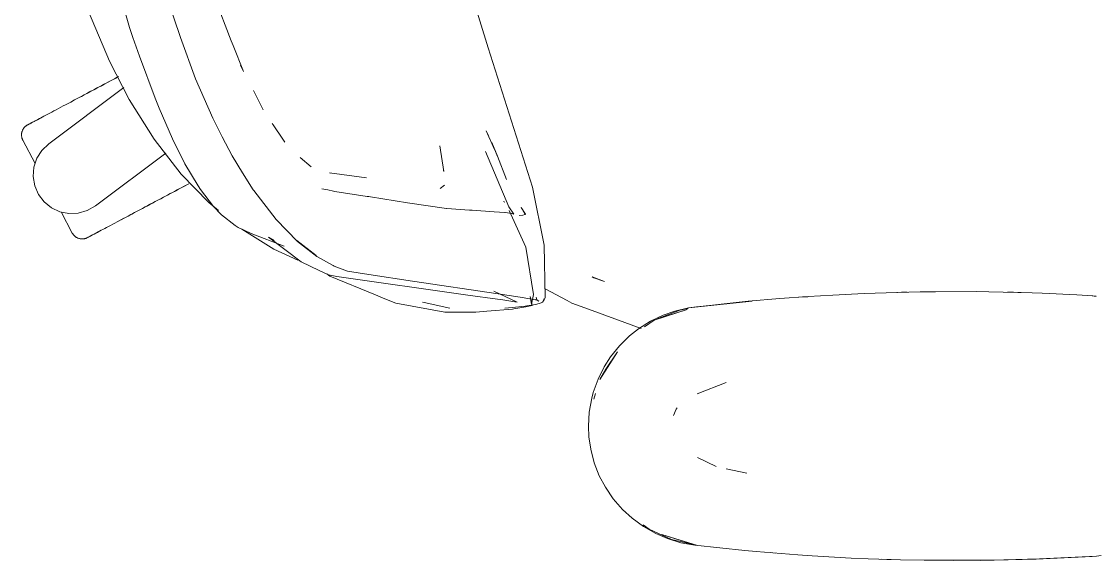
# Model space of a CAD drawing. Header units: millimetres. Extents: x 155927 to 317870, y -36033 to 97293.
# Drawn here: x 220226.8 to 220614.5, y 10098.7 to 10293 of the extents above; entities that cross this region are included whole.
import ezdxf

# ---------------------------------------------------------------- set-up
doc = ezdxf.new("R2010")
doc.units = ezdxf.units.MM
doc.header["$MEASUREMENT"] = 0
doc.layers.add('G-IMPT', color=8, linetype='CONTINUOUS', lineweight=9)
doc.layers.add('I-FURN', color=8, linetype='CONTINUOUS', lineweight=9)

msp = doc.modelspace()

# ---------------------------------------------------------------- linework, layer by layer
at = {"layer": 'G-IMPT'}
for p, q in [((220265.73, 10290.91), (220256.78, 10321.74)), ((220385.74, 10313.55), (220394.92, 10283.58)), ((220284.03, 10287.26), (220279.03, 10302.18)), ((220295.62, 10303.52), (220302.33, 10286.07)), ((220250.93, 10296.66), (220258.45, 10278.69)), ((220265.73, 10290.91), (220266.92, 10287.31)), ((220269.26, 10280.49), (220266.92, 10287.31)), ((220284.03, 10287.26), (220289.49, 10272.38)), ((220302.33, 10286.07), (220303, 10284.34)), ((220303, 10284.34), (220306.72, 10275.02)), ((220394.92, 10283.58), (220410.91, 10233.33)), ((220258.45, 10278.69), (220265.54, 10264.91)), ((220269.26, 10280.49), (220274.86, 10265.41)), ((220306.72, 10275.02), (220305.72, 10277.26)), ((220289.49, 10272.38), (220295.67, 10258.16)), ((220313.89, 10261.18), (220310.35, 10268.15)), ((220265.54, 10264.91), (220274.52, 10250.62)), ((220276.34, 10261.73), (220274.86, 10265.41)), ((220281.11, 10250.77), (220276.34, 10261.73)), ((220299.06, 10251.43), (220295.67, 10258.16)), ((220317.42, 10255.71), (220317.03, 10256.29)), ((220320.92, 10250.58), (220317.42, 10255.71)), ((220274.52, 10250.62), (220284.32, 10238.02)), ((220281.11, 10250.77), (220281.33, 10250.33)), ((220299.06, 10251.43), (220302.63, 10244.64)), ((220320.92, 10250.58), (220321.67, 10249.47)), ((220397.21, 10246.9), (220394.16, 10253.61)), ((220394.16, 10253.61), (220395.08, 10251.97)), ((220285.33, 10242.32), (220281.33, 10250.33)), ((220378.88, 10238.99), (220377.48, 10248.15)), ((220398.24, 10244.31), (220396.21, 10249.43)), ((220398.23, 10244.52), (220396.22, 10249.42)), ((220396.22, 10249.42), (220398.24, 10244.31)), ((220306.39, 10238.41), (220302.63, 10244.64)), ((220327.19, 10243.94), (220331.1, 10240.6)), ((220402.37, 10226.18), (220393.94, 10246.16)), ((220398.23, 10244.52), (220401.49, 10236.05)), ((220285.33, 10242.32), (220285.64, 10241.72)), ((220285.64, 10241.72), (220290.37, 10233.72)), ((220378.88, 10238.99), (220378.84, 10239.34)), ((220294.28, 10227.72), (220284.32, 10238.02)), ((220306.39, 10238.41), (220310.28, 10232.31)), ((220351.05, 10236.66), (220337.69, 10238.44)), ((220337.69, 10238.44), (220338.16, 10238.3)), ((220291.24, 10232.43), (220290.37, 10233.72)), ((220295.95, 10226.3), (220291.24, 10232.43)), ((220310.28, 10232.31), (220310.44, 10232.06)), ((220318.47, 10221.62), (220310.44, 10232.06)), ((220335.01, 10232.74), (220337.17, 10232.28)), ((220337.17, 10232.28), (220339.16, 10231.86)), ((220339.62, 10231.79), (220339.16, 10231.86)), ((220351.35, 10229.98), (220339.62, 10231.79)), ((220379.23, 10234.04), (220377.59, 10232.76)), ((220415.11, 10212.38), (220410.91, 10233.33)), ((220294.28, 10227.72), (220297.79, 10224.86)), ((220351.35, 10229.98), (220351.96, 10229.89)), ((220352.47, 10229.81), (220351.96, 10229.89)), ((220365.82, 10227.69), (220352.47, 10229.81)), ((220365.82, 10227.69), (220379.89, 10225.66)), ((220400.92, 10227.9), (220400.48, 10228.17)), ((220298.85, 10223.28), (220295.95, 10226.3)), ((220379.97, 10225.65), (220379.89, 10225.66)), ((220379.97, 10225.65), (220388.22, 10225.03)), ((220388.22, 10225.03), (220389.2, 10224.96)), ((220389.2, 10224.96), (220397.06, 10224.4)), ((220397.06, 10224.4), (220400.94, 10224.1)), ((220401.02, 10224.1), (220400.94, 10224.1)), ((220401.02, 10224.1), (220403.4, 10223.8)), ((220404.13, 10223.51), (220402.37, 10226.18)), ((220408.48, 10211.68), (220402.49, 10224.86)), ((220403.41, 10223.8), (220403.4, 10223.8)), ((220403.41, 10223.8), (220404.13, 10223.51)), ((220408.34, 10223.51), (220406.75, 10225.97)), ((220406.75, 10225.97), (220408.27, 10223.49)), ((220408.27, 10223.49), (220406.79, 10225.96)), ((220407.4, 10223.21), (220408.27, 10223.49)), ((220408.34, 10223.51), (220408.27, 10223.49)), ((220303.71, 10219.42), (220298.85, 10223.28)), ((220318.47, 10221.62), (220326.2, 10213.72)), ((220406.05, 10223.04), (220407.4, 10223.21)), ((220303.71, 10219.42), (220304.85, 10218.8)), ((220304.85, 10218.8), (220307.28, 10217.63)), ((220317.65, 10210.99), (220306.2, 10218.11)), ((220307.28, 10217.63), (220309.51, 10216.56)), ((220321.42, 10212.05), (220309.51, 10216.56)), ((220315.76, 10215.28), (220317.79, 10214.12)), ((220315.76, 10215.28), (220327.47, 10206.34)), ((220325.99, 10214.03), (220332.94, 10208.63)), ((220325.99, 10214.03), (220329.56, 10211.22)), ((220333.17, 10208.3), (220326.2, 10213.72)), ((220415.11, 10212.38), (220415.49, 10193.39)), ((220326.28, 10207.01), (220317.65, 10210.99)), ((220332.94, 10208.63), (220329.56, 10211.22)), ((220333.17, 10208.3), (220339, 10205.01)), ((220408.48, 10211.68), (220411.19, 10194.63)), ((220333.99, 10203.3), (220327.47, 10206.34)), ((220339, 10205.01), (220339.42, 10204.8)), ((220344.21, 10203.05), (220339.42, 10204.8)), ((220333.99, 10203.3), (220337.35, 10201.73)), ((220336.74, 10202.02), (220337.91, 10201.25)), ((220340.35, 10201.09), (220337.35, 10201.73)), ((220337.91, 10201.25), (220354.36, 10194.45)), ((220387.56, 10194.41), (220340.35, 10201.09)), ((220344.21, 10203.05), (220351.89, 10201.75)), ((220367.65, 10199.35), (220351.89, 10201.75)), ((220432.37, 10200.92), (220436.83, 10199.29)), ((220432.37, 10200.92), (220432.95, 10200.66)), ((220436.83, 10199.29), (220432.95, 10200.66)), ((220398.53, 10194.8), (220367.65, 10199.35)), ((220415.43, 10196.58), (220423.33, 10192.44)), ((220354.36, 10194.45), (220357.73, 10193.06)), ((220361.59, 10191.46), (220357.73, 10193.06)), ((220387.56, 10194.41), (220398.22, 10192.97)), ((220405.41, 10191.78), (220397, 10195.77)), ((220399.52, 10192.76), (220398.22, 10192.97)), ((220406.38, 10193.69), (220398.53, 10194.8)), ((220399.52, 10192.76), (220404.54, 10191.92)), ((220412.65, 10192.58), (220406.38, 10193.69)), ((220410.02, 10193.92), (220410.51, 10191.05)), ((220410.02, 10193.92), (220410.74, 10190.64)), ((220410.51, 10191.05), (220411.19, 10194.63)), ((220412.03, 10192.75), (220412.65, 10192.58)), ((220412.03, 10192.75), (220413.12, 10192.19)), ((220412.22, 10193.62), (220412.3, 10193.12)), ((220412.62, 10192.58), (220412.3, 10193.12)), ((220412.62, 10192.58), (220413.12, 10192.19)), ((220415.49, 10193.39), (220414.89, 10192.36)), ((220415.01, 10192.98), (220414.89, 10192.36)), ((220414.89, 10192.36), (220414.91, 10192.43)), ((220415.01, 10192.98), (220414.91, 10192.43)), ((220423.33, 10192.44), (220425.09, 10191.52)), ((220488.54, 10192.14), (220499.94, 10193.12)), ((220510.23, 10193.85), (220499.94, 10193.12)), ((220508.19, 10193.72), (220506.77, 10193.58)), ((220508.19, 10193.72), (220510.09, 10193.81)), ((220510.23, 10193.85), (220519.1, 10194.41)), ((220530.41, 10194.95), (220519.1, 10194.41)), ((220530.41, 10194.95), (220538.28, 10195.25)), ((220550.59, 10195.54), (220538.28, 10195.25)), ((220542.16, 10195.33), (220543.81, 10195.41)), ((220543.81, 10195.41), (220545.89, 10195.41)), ((220550.59, 10195.54), (220556.06, 10195.61)), ((220570.78, 10195.62), (220556.06, 10195.61)), ((220575.29, 10195.57), (220570.78, 10195.62)), ((220575.29, 10195.57), (220590.96, 10195.19)), ((220582.01, 10195.39), (220584.23, 10195.39)), ((220586.91, 10195.28), (220584.23, 10195.39)), ((220590.96, 10195.19), (220594.5, 10195.07)), ((220607.06, 10194.45), (220594.5, 10195.07)), ((220607.06, 10194.45), (220612.73, 10194.17)), ((220613.98, 10193.89), (220612.5, 10194.17)), ((220612.73, 10194.17), (220613.98, 10194.01)), ((220379.28, 10188.23), (220361.59, 10191.46)), ((220371.84, 10191.68), (220371.27, 10191.83)), ((220381.15, 10189.64), (220371.84, 10191.68)), ((220394.38, 10188.54), (220390.42, 10188.2)), ((220403.7, 10189.34), (220394.38, 10188.54)), ((220403.53, 10189.86), (220400.94, 10189.65)), ((220408.22, 10190.38), (220403.53, 10189.86)), ((220403.7, 10189.34), (220404.17, 10189.39)), ((220404.17, 10189.39), (220408.42, 10190.2)), ((220405.41, 10191.78), (220404.54, 10191.92)), ((220408.83, 10190.46), (220408.22, 10190.38)), ((220408.42, 10190.2), (220410.74, 10190.64)), ((220408.83, 10190.46), (220412.11, 10190.99)), ((220413.97, 10191.54), (220412.11, 10190.99)), ((220413.97, 10191.54), (220414.51, 10191.86)), ((220414.51, 10191.86), (220414.89, 10192.36)), ((220431.06, 10189.33), (220425.09, 10191.52)), ((220450, 10182.38), (220431.06, 10189.33)), ((220454.75, 10185.39), (220466.61, 10189.2)), ((220463.98, 10188.99), (220455.79, 10185.79)), ((220457.46, 10186.29), (220466.61, 10189.2)), ((220458.01, 10187.18), (220462.15, 10188.63)), ((220467.11, 10189.79), (220462.15, 10188.63)), ((220467.03, 10189.57), (220463.98, 10188.99)), ((220467.11, 10189.79), (220490.06, 10192.24)), ((220467.11, 10189.79), (220488.54, 10192.14)), ((220467.11, 10189.79), (220469.92, 10190.12)), ((220490.06, 10192.24), (220469.92, 10190.12)), ((220379.28, 10188.23), (220386.25, 10188.2)), ((220386.25, 10188.2), (220390.42, 10188.2)), ((220453.43, 10184.99), (220449.11, 10182.26)), ((220454.75, 10185.39), (220451.18, 10182.96)), ((220453.43, 10184.99), (220458.01, 10187.18)), ((220454.75, 10185.39), (220457.46, 10186.29)), ((220445.8, 10179.64), (220449.11, 10182.26)), ((220442.19, 10176.09), (220445.8, 10179.64)), ((220435.14, 10163.96), (220441.47, 10173.91)), ((220437.31, 10167.64), (220441.47, 10173.91)), ((220442.19, 10176.09), (220439, 10172.12)), ((220436.74, 10168.57), (220439, 10172.12)), ((220434.5, 10164.06), (220436.74, 10168.57)), ((220435.14, 10163.96), (220437.31, 10167.64)), ((220434.5, 10164.06), (220432.79, 10159.29)), ((220480.63, 10162.89), (220470.2, 10158.74)), ((220432.22, 10157.16), (220432.79, 10159.29)), ((220433.59, 10158.85), (220432.97, 10156.82)), ((220431.34, 10152.21), (220432.22, 10157.16)), ((220462.68, 10153.22), (220462.97, 10153.67)), ((220431.05, 10147.17), (220431.34, 10152.21)), ((220461.66, 10150.99), (220462.68, 10153.22)), ((220431.05, 10147.17), (220431.22, 10143.32)), ((220431.87, 10138.81), (220431.22, 10143.32)), ((220431.87, 10138.81), (220433.13, 10133.94)), ((220470.29, 10135.79), (220477.08, 10132.52)), ((220434.96, 10129.23), (220433.13, 10133.94)), ((220488.13, 10130.19), (220480.69, 10131.76)), ((220437.15, 10125.07), (220434.96, 10129.23)), ((220437.15, 10125.07), (220439.98, 10120.9)), ((220439.98, 10120.9), (220443.3, 10117.06)), ((220446.74, 10113.9), (220443.3, 10117.06)), ((220446.74, 10113.9), (220450.82, 10110.9)), ((220450.78, 10111.59), (220452.89, 10110)), ((220455.27, 10108.39), (220450.82, 10110.9)), ((220460.95, 10106.26), (220452.89, 10110)), ((220455.27, 10108.39), (220459.5, 10106.58)), ((220469.92, 10104.22), (220457.46, 10108.05)), ((220457.46, 10108.05), (220466.61, 10105.13)), ((220459.5, 10106.58), (220464.37, 10105.11)), ((220460.95, 10106.26), (220469.36, 10104.35)), ((220469.41, 10104.22), (220464.37, 10105.11)), ((220469.92, 10104.22), (220466.61, 10105.13)), ((220487.34, 10102.31), (220469.41, 10104.22)), ((220491.47, 10101.97), (220487.34, 10102.31)), ((220506.52, 10100.72), (220491.47, 10101.97)), ((220498.34, 10101.37), (220496.66, 10101.54)), ((220506.52, 10100.72), (220511.61, 10100.39)), ((220511.61, 10100.39), (220525.75, 10099.58)), ((220531.77, 10099.33), (220525.75, 10099.58)), ((220592.32, 10099.19), (220614.11, 10100.28)), ((220592.32, 10099.19), (220612.5, 10100.17)), ((220593.53, 10099.23), (220614.11, 10100.28)), ((220614.11, 10100.28), (220612.5, 10100.17)), ((220614.11, 10100.28), (220615.75, 10100.53)), ((220531.77, 10099.33), (220543.53, 10098.94)), ((220536.66, 10099.19), (220538.59, 10099.08)), ((220538.59, 10099.08), (220540.09, 10099.06)), ((220551.95, 10098.77), (220543.53, 10098.94)), ((220551.95, 10098.77), (220581.97, 10098.89)), ((220551.95, 10098.77), (220572.14, 10098.73)), ((220551.95, 10098.77), (220562.75, 10098.69)), ((220581.97, 10098.89), (220562.75, 10098.69)), ((220572.14, 10098.73), (220593.53, 10099.23)), ((220572.14, 10098.73), (220592.32, 10099.19)), ((220572.14, 10098.73), (220581.97, 10098.89)), ((220572.14, 10098.77), (220574.17, 10098.75)), ((220574.17, 10098.75), (220576.38, 10098.83)), ((220581.97, 10098.89), (220593.53, 10099.23)), ((220593.53, 10099.23), (220592.32, 10099.19))]:
    msp.add_line(p, q, dxfattribs=at)
at = {"layer": 'I-FURN'}
for p, q in [((220254.77, 10269.46), (220255.78, 10270)), ((220256.32, 10270.28), (220255.32, 10269.75)), ((220255.78, 10270), (220256.78, 10270.53)), ((220257.32, 10270.81), (220256.32, 10270.28)), ((220256.78, 10270.53), (220257.78, 10271.06)), ((220258.31, 10271.34), (220257.32, 10270.81)), ((220257.78, 10271.06), (220258.77, 10271.59)), ((220259.3, 10271.87), (220258.31, 10271.34)), ((220258.77, 10271.59), (220259.75, 10272.11)), ((220260.28, 10272.39), (220259.3, 10271.87)), ((220259.75, 10272.11), (220260.72, 10272.63)), ((220261.25, 10272.9), (220260.28, 10272.39)), ((220260.72, 10272.63), (220261.69, 10273.14)), ((220236.55, 10248.89), (220263.61, 10269.28)), ((220247.8, 10265.75), (220248.78, 10266.27)), ((220249.31, 10266.56), (220248.33, 10266.03)), ((220248.78, 10266.27), (220249.77, 10266.8)), ((220250.3, 10267.08), (220249.31, 10266.56)), ((220249.77, 10266.8), (220250.76, 10267.33)), ((220251.3, 10267.61), (220250.3, 10267.08)), ((220250.76, 10267.33), (220251.76, 10267.86)), ((220252.3, 10268.15), (220251.3, 10267.61)), ((220251.76, 10267.86), (220252.76, 10268.39)), ((220253.31, 10268.68), (220252.3, 10268.15)), ((220252.76, 10268.39), (220253.77, 10268.93)), ((220254.31, 10269.22), (220253.31, 10268.68)), ((220253.77, 10268.93), (220254.77, 10269.46)), ((220255.32, 10269.75), (220254.31, 10269.22)), ((220241.79, 10262.56), (220240.92, 10262.09)), ((220242.67, 10263.03), (220241.79, 10262.56)), ((220243.58, 10263.51), (220242.67, 10263.03)), ((220243.09, 10263.25), (220244, 10263.73)), ((220244.5, 10264), (220243.58, 10263.51)), ((220244, 10263.73), (220244.93, 10264.23)), ((220245.44, 10264.5), (220244.5, 10264)), ((220244.93, 10264.23), (220245.87, 10264.73)), ((220246.39, 10265), (220245.44, 10264.5)), ((220245.87, 10264.73), (220246.83, 10265.24)), ((220247.35, 10265.52), (220246.39, 10265)), ((220246.83, 10265.24), (220247.8, 10265.75)), ((220248.33, 10266.03), (220247.35, 10265.52)), ((220233.29, 10258.04), (220233.88, 10258.35)), ((220234.21, 10258.53), (220233.6, 10258.21)), ((220234.84, 10258.86), (220234.21, 10258.53)), ((220235.5, 10259.22), (220234.84, 10258.86)), ((220236.2, 10259.58), (220235.5, 10259.22)), ((220236.92, 10259.97), (220236.2, 10259.58)), ((220237.67, 10260.37), (220236.92, 10259.97)), ((220238.44, 10260.78), (220237.67, 10260.37)), ((220239.25, 10261.21), (220238.44, 10260.78)), ((220240.07, 10261.64), (220239.25, 10261.21)), ((220240.92, 10262.09), (220240.07, 10261.64)), ((220227.45, 10254.39), (220227.54, 10254.53)), ((220227.54, 10254.53), (220227.64, 10254.65)), ((220227.64, 10254.65), (220227.74, 10254.78)), ((220227.74, 10254.78), (220227.85, 10254.9)), ((220227.85, 10254.9), (220227.96, 10255.01)), ((220227.96, 10255.01), (220228.08, 10255.12)), ((220228.08, 10255.12), (220228.2, 10255.23)), ((220228.2, 10255.23), (220228.32, 10255.33)), ((220228.32, 10255.33), (220228.45, 10255.43)), ((220228.45, 10255.43), (220228.59, 10255.52)), ((220228.59, 10255.52), (220228.72, 10255.61)), ((220228.72, 10255.61), (220228.86, 10255.69)), ((220228.86, 10255.69), (220228.9, 10255.71)), ((220228.9, 10255.71), (220228.92, 10255.72)), ((220228.91, 10255.71), (220228.9, 10255.71)), ((220228.95, 10255.73), (220228.91, 10255.71)), ((220228.92, 10255.72), (220228.98, 10255.75)), ((220229.03, 10255.77), (220228.95, 10255.73)), ((220228.98, 10255.75), (220229.08, 10255.8)), ((220229.15, 10255.84), (220229.03, 10255.77)), ((220229.08, 10255.8), (220229.22, 10255.88)), ((220229.32, 10255.93), (220229.15, 10255.84)), ((220229.22, 10255.88), (220229.4, 10255.97)), ((220229.52, 10256.03), (220229.32, 10255.93)), ((220229.4, 10255.97), (220229.62, 10256.09)), ((220229.76, 10256.16), (220229.52, 10256.03)), ((220229.62, 10256.09), (220229.88, 10256.23)), ((220230.04, 10256.31), (220229.76, 10256.16)), ((220229.88, 10256.23), (220230.18, 10256.38)), ((220230.35, 10256.48), (220230.04, 10256.31)), ((220230.18, 10256.38), (220230.51, 10256.56)), ((220230.71, 10256.67), (220230.35, 10256.48)), ((220230.51, 10256.56), (220230.89, 10256.76)), ((220231.1, 10256.88), (220230.71, 10256.67)), ((220230.89, 10256.76), (220231.3, 10256.98)), ((220231.53, 10257.1), (220231.1, 10256.88)), ((220231.3, 10256.98), (220231.74, 10257.22)), ((220232, 10257.35), (220231.53, 10257.1)), ((220231.74, 10257.22), (220232.22, 10257.47)), ((220232.5, 10257.62), (220232, 10257.35)), ((220232.22, 10257.47), (220232.74, 10257.75)), ((220233.03, 10257.9), (220232.5, 10257.62)), ((220232.74, 10257.75), (220233.29, 10258.04)), ((220233.6, 10258.21), (220233.03, 10257.9)), ((220226.76, 10252.11), (220226.77, 10252.27)), ((220226.77, 10251.95), (220226.76, 10252.11)), ((220226.77, 10252.43), (220226.79, 10252.59)), ((220226.77, 10252.27), (220226.77, 10252.43)), ((220226.78, 10251.79), (220226.77, 10251.95)), ((220226.8, 10251.63), (220226.78, 10251.79)), ((220226.79, 10252.59), (220226.81, 10252.75)), ((220226.82, 10251.47), (220226.8, 10251.63)), ((220226.81, 10252.75), (220226.84, 10252.91)), ((220226.85, 10251.31), (220226.82, 10251.47)), ((220226.84, 10252.91), (220226.87, 10253.07)), ((220226.89, 10251.16), (220226.85, 10251.31)), ((220226.87, 10253.07), (220226.91, 10253.23)), ((220226.93, 10251), (220226.89, 10251.16)), ((220226.91, 10253.23), (220226.96, 10253.38)), ((220226.98, 10250.85), (220226.93, 10251)), ((220226.96, 10253.38), (220227.01, 10253.53)), ((220227.03, 10250.69), (220226.98, 10250.85)), ((220227.01, 10253.53), (220227.07, 10253.68)), ((220227.1, 10250.55), (220227.03, 10250.69)), ((220227.07, 10253.68), (220227.13, 10253.83)), ((220227.16, 10250.4), (220227.1, 10250.55)), ((220227.13, 10253.83), (220227.2, 10253.98)), ((220227.2, 10253.98), (220227.28, 10254.12)), ((220227.28, 10254.12), (220227.36, 10254.26)), ((220227.36, 10254.26), (220227.45, 10254.39)), ((220227.24, 10250.26), (220227.16, 10250.4)), ((220227.24, 10250.26), (220231.71, 10241.85)), ((220234.12, 10246.55), (220236.55, 10248.89)), ((220231.26, 10240.49), (220232.32, 10243.69)), ((220232.32, 10243.69), (220234.12, 10246.55)), ((220278.71, 10245.61), (220253.39, 10226.54)), ((220230.99, 10237.13), (220231.26, 10240.49)), ((220231.54, 10233.8), (220230.99, 10237.13)), ((220232.86, 10230.7), (220231.54, 10233.8)), ((220280.89, 10231.25), (220279.91, 10230.73)), ((220280.36, 10230.97), (220281.35, 10231.49)), ((220281.87, 10231.77), (220280.89, 10231.25)), ((220281.35, 10231.49), (220282.32, 10232.01)), ((220282.84, 10232.29), (220281.87, 10231.77)), ((220282.32, 10232.01), (220283.28, 10232.52)), ((220283.8, 10232.8), (220282.84, 10232.29)), ((220283.28, 10232.52), (220284.24, 10233.03)), ((220284.74, 10233.3), (220283.8, 10232.8)), ((220284.24, 10233.03), (220285.17, 10233.53)), ((220285.67, 10233.79), (220284.74, 10233.3)), ((220285.17, 10233.53), (220286.1, 10234.02)), ((220286.59, 10234.28), (220285.67, 10233.79)), ((220286.1, 10234.02), (220287, 10234.5)), ((220234.89, 10228), (220232.86, 10230.7)), ((220237.51, 10225.87), (220234.89, 10228)), ((220273.9, 10227.53), (220272.9, 10227)), ((220273.36, 10227.24), (220274.36, 10227.78)), ((220274.9, 10228.07), (220273.9, 10227.53)), ((220274.36, 10227.78), (220275.36, 10228.31)), ((220275.91, 10228.6), (220274.9, 10228.07)), ((220275.36, 10228.31), (220276.37, 10228.85)), ((220276.91, 10229.13), (220275.91, 10228.6)), ((220276.37, 10228.85), (220277.37, 10229.38)), ((220277.91, 10229.67), (220276.91, 10229.13)), ((220277.37, 10229.38), (220278.37, 10229.91)), ((220278.91, 10230.2), (220277.91, 10229.67)), ((220278.37, 10229.91), (220279.37, 10230.44)), ((220279.91, 10230.73), (220278.91, 10230.2)), ((220279.37, 10230.44), (220280.36, 10230.97)), ((220240.56, 10224.43), (220237.51, 10225.87)), ((220243.86, 10223.76), (220240.56, 10224.43)), ((220241.02, 10224.34), (220245.05, 10216.76)), ((220247.23, 10223.9), (220243.86, 10223.76)), ((220250.47, 10224.84), (220247.23, 10223.9)), ((220253.39, 10226.54), (220250.47, 10224.84)), ((220265.6, 10223.12), (220266.53, 10223.61)), ((220267.03, 10223.88), (220266.1, 10223.38)), ((220266.53, 10223.61), (220267.47, 10224.11)), ((220267.99, 10224.39), (220267.03, 10223.88)), ((220267.47, 10224.11), (220268.43, 10224.62)), ((220268.95, 10224.9), (220267.99, 10224.39)), ((220268.43, 10224.62), (220269.4, 10225.14)), ((220269.92, 10225.42), (220268.95, 10224.9)), ((220269.4, 10225.14), (220270.38, 10225.66)), ((220270.91, 10225.94), (220269.92, 10225.42)), ((220270.38, 10225.66), (220271.36, 10226.18)), ((220271.9, 10226.47), (220270.91, 10225.94)), ((220271.36, 10226.18), (220272.36, 10226.71)), ((220272.9, 10227), (220271.9, 10226.47)), ((220272.36, 10226.71), (220273.36, 10227.24)), ((220258.12, 10219.14), (220258.86, 10219.53)), ((220258.86, 10219.53), (220259.62, 10219.94)), ((220259.62, 10219.94), (220260.41, 10220.36)), ((220260.41, 10220.36), (220261.22, 10220.79)), ((220261.22, 10220.79), (220262.05, 10221.23)), ((220262.51, 10221.48), (220261.67, 10221.03)), ((220262.05, 10221.23), (220262.91, 10221.69)), ((220263.38, 10221.94), (220262.51, 10221.48)), ((220262.91, 10221.69), (220263.79, 10222.16)), ((220264.27, 10222.41), (220263.38, 10221.94)), ((220263.79, 10222.16), (220264.68, 10222.63)), ((220265.17, 10222.89), (220264.27, 10222.41)), ((220264.68, 10222.63), (220265.6, 10223.12)), ((220266.1, 10223.38), (220265.17, 10222.89)), ((220245.07, 10216.72), (220245.05, 10216.76)), ((220245.15, 10216.58), (220245.07, 10216.72)), ((220245.23, 10216.44), (220245.15, 10216.58)), ((220245.32, 10216.31), (220245.23, 10216.44)), ((220245.42, 10216.18), (220245.32, 10216.31)), ((220245.52, 10216.05), (220245.42, 10216.18)), ((220245.63, 10215.93), (220245.52, 10216.05)), ((220245.74, 10215.82), (220245.63, 10215.93)), ((220245.85, 10215.7), (220245.74, 10215.82)), ((220245.97, 10215.6), (220245.85, 10215.7)), ((220251.63, 10215.69), (220251.35, 10215.54)), ((220251.48, 10215.61), (220251.77, 10215.77)), ((220251.95, 10215.86), (220251.63, 10215.69)), ((220251.77, 10215.77), (220252.11, 10215.95)), ((220252.31, 10216.05), (220251.95, 10215.86)), ((220252.11, 10215.95), (220252.48, 10216.15)), ((220252.7, 10216.26), (220252.31, 10216.05)), ((220252.48, 10216.15), (220252.89, 10216.36)), ((220253.13, 10216.49), (220252.7, 10216.26)), ((220252.89, 10216.36), (220253.34, 10216.6)), ((220253.59, 10216.74), (220253.13, 10216.49)), ((220253.34, 10216.6), (220253.82, 10216.86)), ((220254.09, 10217), (220253.59, 10216.74)), ((220253.82, 10216.86), (220254.34, 10217.13)), ((220254.63, 10217.29), (220254.09, 10217)), ((220254.34, 10217.13), (220254.89, 10217.42)), ((220255.2, 10217.59), (220254.63, 10217.29)), ((220254.89, 10217.42), (220255.47, 10217.74)), ((220255.47, 10217.74), (220256.09, 10218.06)), ((220256.09, 10218.06), (220256.74, 10218.41)), ((220256.74, 10218.41), (220257.41, 10218.77)), ((220257.41, 10218.77), (220258.12, 10219.14)), ((220246.1, 10215.49), (220245.97, 10215.6)), ((220246.23, 10215.4), (220246.1, 10215.49)), ((220246.36, 10215.3), (220246.23, 10215.4)), ((220246.49, 10215.22), (220246.36, 10215.3)), ((220246.63, 10215.13), (220246.49, 10215.22)), ((220246.78, 10215.06), (220246.63, 10215.13)), ((220246.92, 10214.99), (220246.78, 10215.06)), ((220247.07, 10214.92), (220246.92, 10214.99)), ((220247.22, 10214.86), (220247.07, 10214.92)), ((220247.37, 10214.81), (220247.22, 10214.86)), ((220247.53, 10214.77), (220247.37, 10214.81)), ((220247.68, 10214.73), (220247.53, 10214.77)), ((220247.84, 10214.69), (220247.68, 10214.73)), ((220248, 10214.66), (220247.84, 10214.69)), ((220248.16, 10214.64), (220248, 10214.66)), ((220248.32, 10214.63), (220248.16, 10214.64)), ((220248.48, 10214.62), (220248.32, 10214.63)), ((220248.64, 10214.62), (220248.48, 10214.62)), ((220248.8, 10214.62), (220248.64, 10214.62)), ((220248.96, 10214.63), (220248.8, 10214.62)), ((220249.12, 10214.65), (220248.96, 10214.63)), ((220249.28, 10214.68), (220249.12, 10214.65)), ((220249.44, 10214.71), (220249.28, 10214.68)), ((220249.6, 10214.74), (220249.44, 10214.71)), ((220249.75, 10214.79), (220249.6, 10214.74)), ((220249.91, 10214.83), (220249.75, 10214.79)), ((220250.06, 10214.89), (220249.91, 10214.83)), ((220250.21, 10214.95), (220250.06, 10214.89)), ((220250.35, 10215.02), (220250.21, 10214.95)), ((220250.5, 10215.09), (220250.35, 10215.02)), ((220250.55, 10215.12), (220250.5, 10215.09)), ((220250.5, 10215.09), (220250.52, 10215.1)), ((220250.5, 10215.09), (220250.5, 10215.09)), ((220250.52, 10215.1), (220250.58, 10215.13)), ((220250.63, 10215.16), (220250.55, 10215.12)), ((220250.58, 10215.13), (220250.68, 10215.19)), ((220250.75, 10215.22), (220250.63, 10215.16)), ((220250.68, 10215.19), (220250.82, 10215.26)), ((220250.91, 10215.31), (220250.75, 10215.22)), ((220250.82, 10215.26), (220251, 10215.36)), ((220251.11, 10215.42), (220250.91, 10215.31)), ((220251, 10215.36), (220251.22, 10215.47)), ((220251.35, 10215.54), (220251.11, 10215.42)), ((220251.22, 10215.47), (220251.48, 10215.61))]:
    msp.add_line(p, q, dxfattribs=at)

doc.saveas('drawing.dxf')
